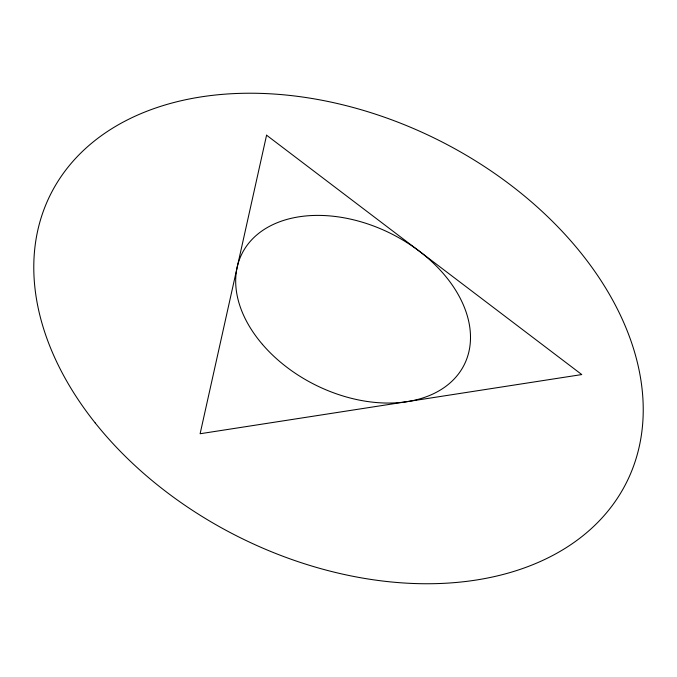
<?xml version="1.0" encoding="UTF-8"?>
<svg xmlns="http://www.w3.org/2000/svg" width="677" height="677" viewBox="0 0 677 677"><rect width="100%" height="100%" fill="white"/><g stroke="black" fill="none" stroke-linecap="round" stroke-linejoin="round"><path stroke-width="1.02" d="M266.577 135.197L200.113 433.745L581.771 374.567L266.577 135.197M262.405 344.331A124.221 84.591 26.5 0 0 463.009 367.036A124.221 84.591 26.5 0 0 333.871 216.318A124.221 84.591 26.5 0 0 262.405 344.331M95.22 422.956A321.99 222.115 26.5 0 0 619.057 495.666A321.99 222.115 26.5 0 0 301.257 96.845A321.99 222.115 26.5 0 0 95.22 422.956"/></g></svg>
